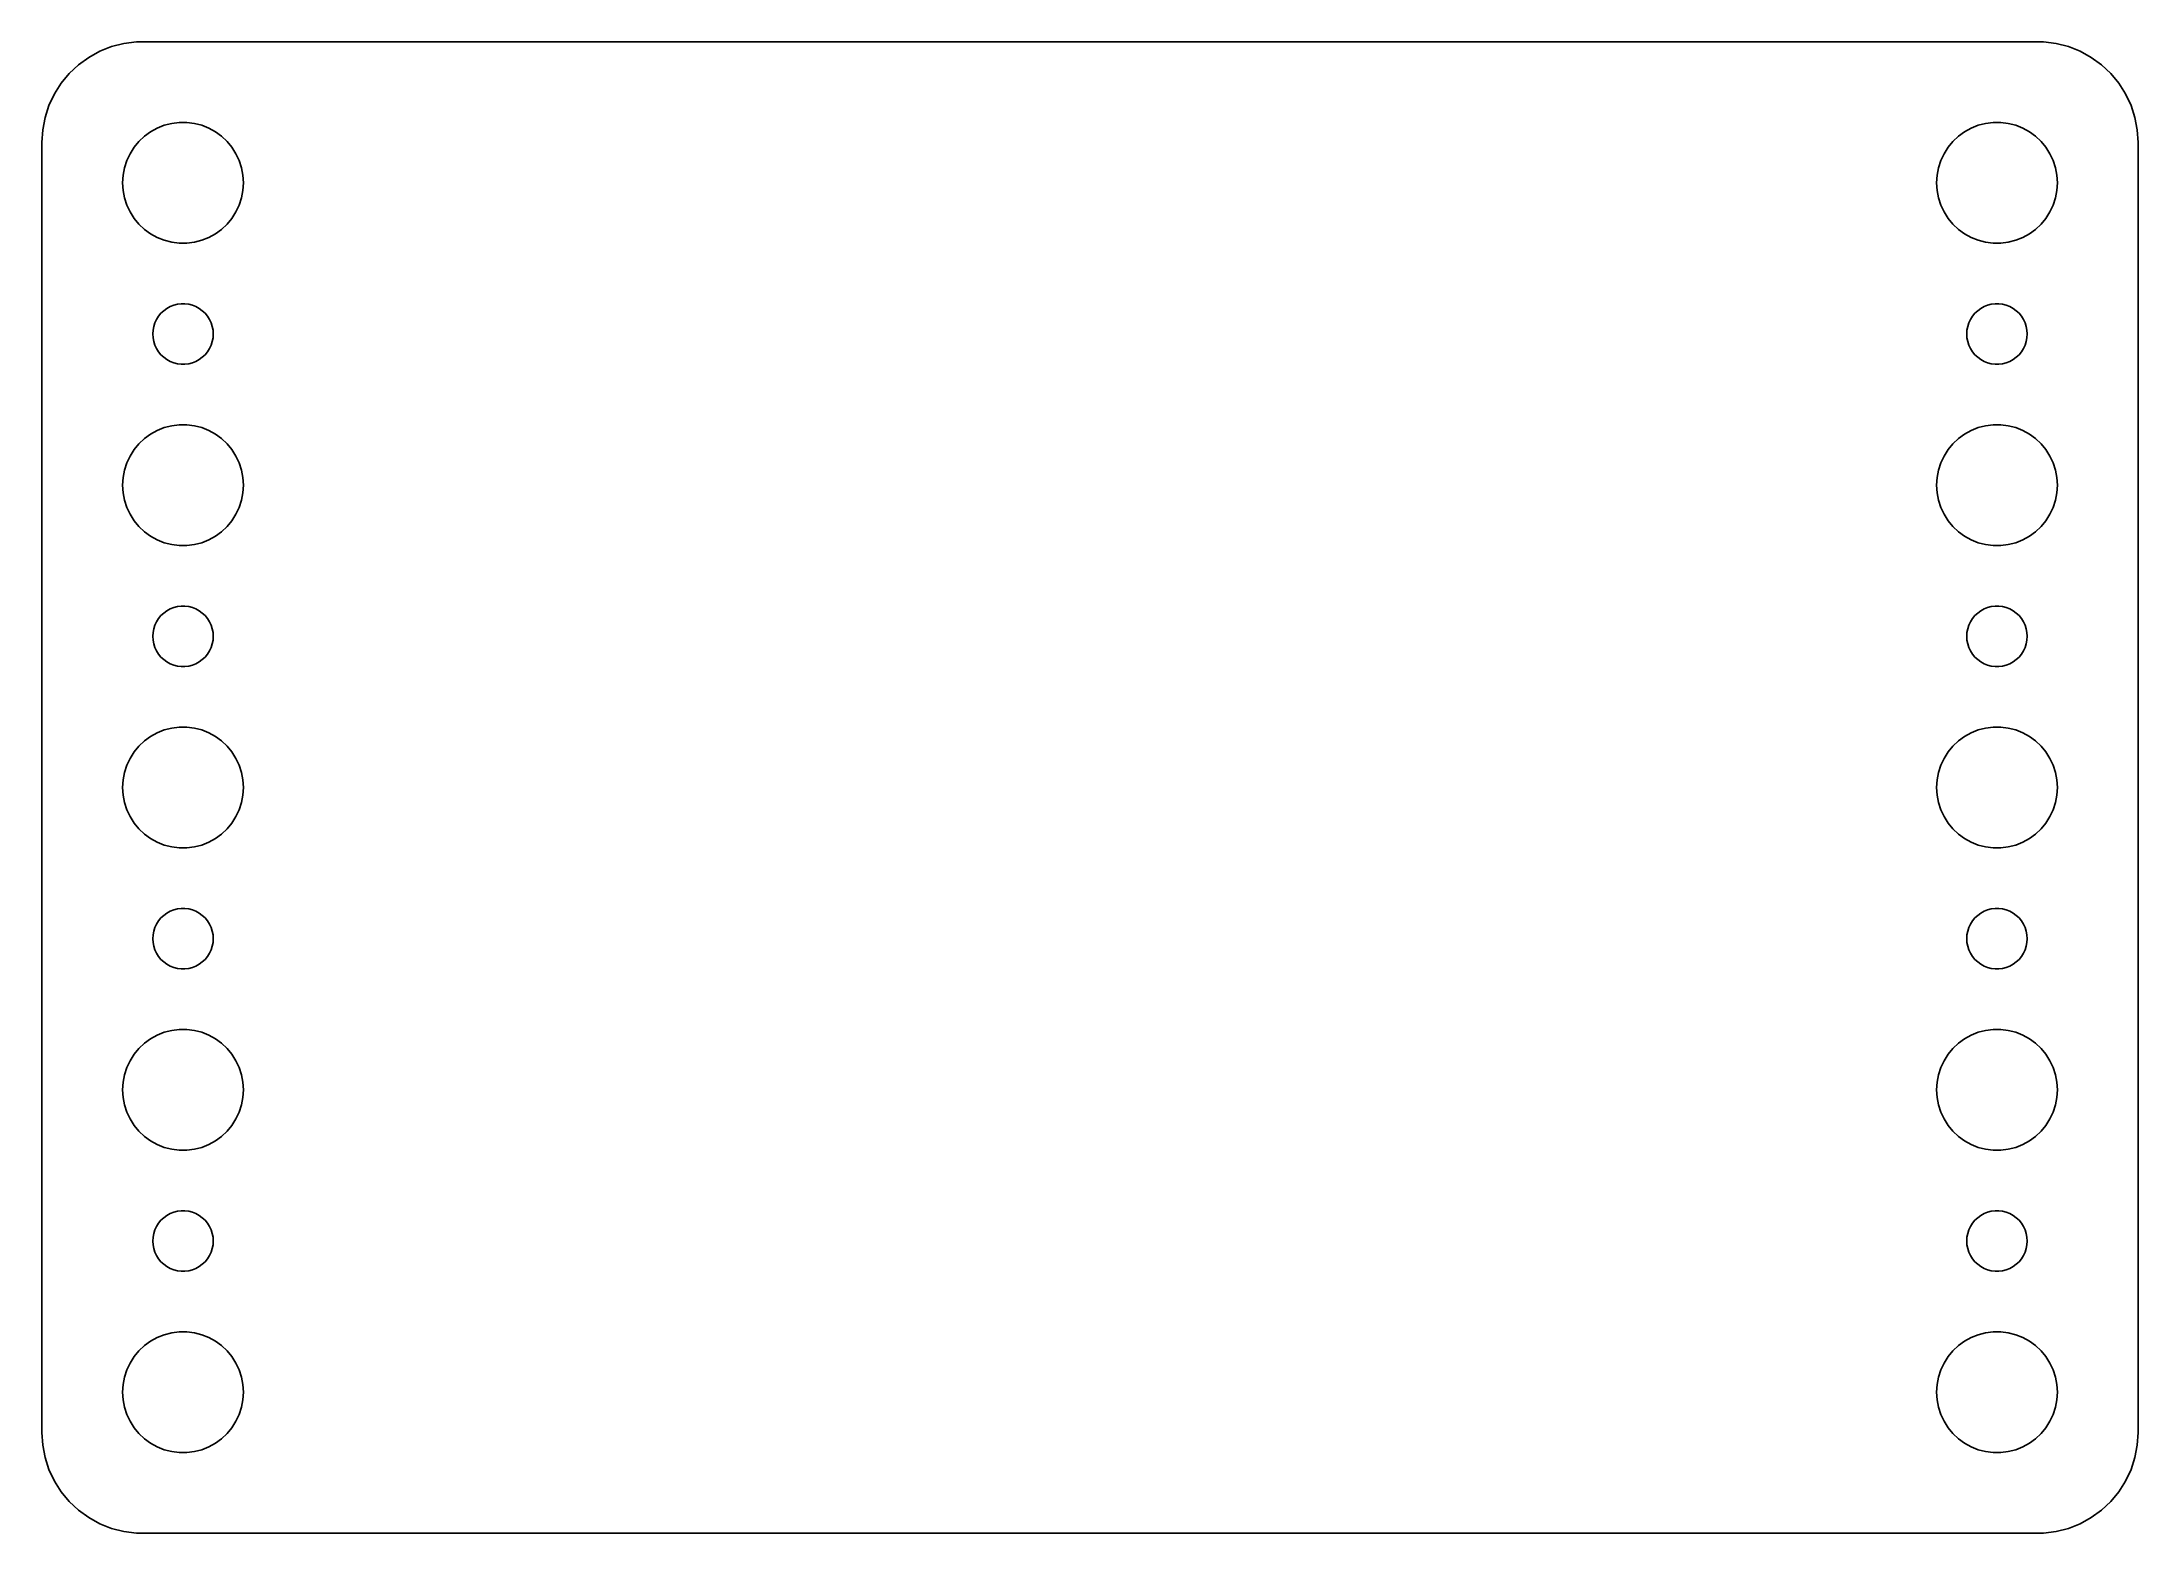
# Model space of a CAD drawing. Header units: metres. Extents: x -52 to 52, y -37 to 37.
import ezdxf

# ---------------------------------------------------------------- set-up
doc = ezdxf.new("R2010")
doc.units = ezdxf.units.M

msp = doc.modelspace()

# ---------------------------------------------------------------- linework, layer by layer
for p, q in [((-49.1289, 36.5241), (-49.6791, 36.2216)), ((-48.5451, 36.7553), (-49.1289, 36.5241)), ((-47.9369, 36.9114), (-48.5451, 36.7553)), ((-47.3139, 36.9901), (-47.9369, 36.9114)), ((47.3139, 36.9901), (-47.3139, 36.9901)), ((47.9369, 36.9114), (47.3139, 36.9901)), ((48.5451, 36.7553), (47.9369, 36.9114)), ((49.1289, 36.5241), (48.5451, 36.7553)), ((49.6791, 36.2216), (49.1289, 36.5241)), ((-50.6448, 35.4227), (-51.0451, 34.9389)), ((-50.1871, 35.8526), (-50.6448, 35.4227)), ((-49.6791, 36.2216), (-50.1871, 35.8526)), ((50.1871, 35.8526), (49.6791, 36.2216)), ((50.6448, 35.4227), (50.1871, 35.8526)), ((51.0451, 34.9389), (50.6448, 35.4227)), ((-51.3815, 34.4088), (-51.6489, 33.8406)), ((-51.0451, 34.9389), (-51.3815, 34.4088)), ((51.3815, 34.4088), (51.0451, 34.9389)), ((51.6489, 33.8406), (51.3815, 34.4088)), ((-51.6489, 33.8406), (-51.8429, 33.2434)), ((51.8429, 33.2434), (51.6489, 33.8406)), ((-51.9606, 32.6267), (-52, 32)), ((-51.8429, 33.2434), (-51.9606, 32.6267)), ((-47.1869, 32.0536), (-46.9123, 32.3115)), ((-46.9123, 32.3115), (-46.6075, 32.533)), ((-46.6075, 32.533), (-46.2773, 32.7145)), ((-46.2773, 32.7145), (-45.927, 32.8532)), ((-45.927, 32.8532), (-45.5621, 32.9469)), ((-45.5621, 32.9469), (-45.1884, 32.9941)), ((-45.1884, 32.9941), (-44.8116, 32.9941)), ((-44.8116, 32.9941), (-44.4379, 32.9469)), ((-44.4379, 32.9469), (-44.0729, 32.8532)), ((-44.0729, 32.8532), (-43.7227, 32.7145)), ((-43.7227, 32.7145), (-43.3925, 32.533)), ((-43.3925, 32.533), (-43.0877, 32.3115)), ((-43.0877, 32.3115), (-42.8131, 32.0536)), ((42.8131, 32.0536), (43.0877, 32.3115)), ((43.0877, 32.3115), (43.3925, 32.533)), ((43.3925, 32.533), (43.7227, 32.7145)), ((43.7227, 32.7145), (44.0729, 32.8532)), ((44.0729, 32.8532), (44.4379, 32.9469)), ((44.4379, 32.9469), (44.8116, 32.9941)), ((44.8116, 32.9941), (45.1884, 32.9941)), ((45.1884, 32.9941), (45.5621, 32.9469)), ((45.5621, 32.9469), (45.927, 32.8532)), ((45.927, 32.8532), (46.2773, 32.7145)), ((46.2773, 32.7145), (46.6075, 32.533)), ((46.6075, 32.533), (46.9123, 32.3115)), ((46.9123, 32.3115), (47.1869, 32.0536)), ((51.9606, 32.6267), (51.8429, 33.2434)), ((52, 32), (51.9606, 32.6267)), ((-52, 32), (-52, -32)), ((-47.7893, 31.1044), (-47.6289, 31.4453)), ((-47.6289, 31.4453), (-47.427, 31.7634)), ((-47.427, 31.7634), (-47.1869, 32.0536)), ((-42.8131, 32.0536), (-42.5729, 31.7634)), ((-42.5729, 31.7634), (-42.3711, 31.4453)), ((-42.3711, 31.4453), (-42.2107, 31.1044)), ((42.2107, 31.1044), (42.3711, 31.4453)), ((42.3711, 31.4453), (42.5729, 31.7634)), ((42.5729, 31.7634), (42.8131, 32.0536)), ((47.1869, 32.0536), (47.427, 31.7634)), ((47.427, 31.7634), (47.6289, 31.4453)), ((47.6289, 31.4453), (47.7893, 31.1044)), ((52, -32), (52, 32)), ((-48, 30), (-47.9763, 30.376)), ((-47.9763, 30.376), (-47.9057, 30.7461)), ((-47.9057, 30.7461), (-47.7893, 31.1044)), ((-42.2107, 31.1044), (-42.0942, 30.7461)), ((-42.0942, 30.7461), (-42.0237, 30.376)), ((-42.0237, 30.376), (-42, 30)), ((42, 30), (42.0237, 30.376)), ((42.0237, 30.376), (42.0942, 30.7461)), ((42.0942, 30.7461), (42.2107, 31.1044)), ((47.7893, 31.1044), (47.9057, 30.7461)), ((47.9057, 30.7461), (47.9763, 30.376)), ((47.9763, 30.376), (48, 30)), ((-47.9763, 29.624), (-48, 30)), ((-47.9057, 29.2539), (-47.9763, 29.624)), ((-47.7893, 28.8956), (-47.9057, 29.2539)), ((-42.0942, 29.2539), (-42.2107, 28.8956)), ((-42.0237, 29.624), (-42.0942, 29.2539)), ((-42, 30), (-42.0237, 29.624)), ((42.0237, 29.624), (42, 30)), ((42.0942, 29.2539), (42.0237, 29.624)), ((42.2107, 28.8956), (42.0942, 29.2539)), ((47.9057, 29.2539), (47.7893, 28.8956)), ((47.9763, 29.624), (47.9057, 29.2539)), ((48, 30), (47.9763, 29.624)), ((-47.6289, 28.5547), (-47.7893, 28.8956)), ((-47.427, 28.2366), (-47.6289, 28.5547)), ((-47.1869, 27.9464), (-47.427, 28.2366)), ((-42.5729, 28.2366), (-42.8131, 27.9464)), ((-42.3711, 28.5547), (-42.5729, 28.2366)), ((-42.2107, 28.8956), (-42.3711, 28.5547)), ((42.3711, 28.5547), (42.2107, 28.8956)), ((42.5729, 28.2366), (42.3711, 28.5547)), ((42.8131, 27.9464), (42.5729, 28.2366)), ((47.427, 28.2366), (47.1869, 27.9464)), ((47.6289, 28.5547), (47.427, 28.2366)), ((47.7893, 28.8956), (47.6289, 28.5547)), ((-46.9123, 27.6884), (-47.1869, 27.9464)), ((-46.6075, 27.467), (-46.9123, 27.6884)), ((-46.2773, 27.2855), (-46.6075, 27.467)), ((-45.927, 27.1468), (-46.2773, 27.2855)), ((-45.5621, 27.0531), (-45.927, 27.1468)), ((-45.1884, 27.0059), (-45.5621, 27.0531)), ((-44.4379, 27.0531), (-44.8116, 27.0059)), ((-44.0729, 27.1468), (-44.4379, 27.0531)), ((-43.7227, 27.2855), (-44.0729, 27.1468)), ((-43.3925, 27.467), (-43.7227, 27.2855)), ((-43.0877, 27.6884), (-43.3925, 27.467)), ((-42.8131, 27.9464), (-43.0877, 27.6884)), ((43.0877, 27.6884), (42.8131, 27.9464)), ((43.3925, 27.467), (43.0877, 27.6884)), ((43.7227, 27.2855), (43.3925, 27.467)), ((44.0729, 27.1468), (43.7227, 27.2855)), ((44.4379, 27.0531), (44.0729, 27.1468)), ((44.8116, 27.0059), (44.4379, 27.0531)), ((45.5621, 27.0531), (45.1884, 27.0059)), ((45.927, 27.1468), (45.5621, 27.0531)), ((46.2773, 27.2855), (45.927, 27.1468)), ((46.6075, 27.467), (46.2773, 27.2855)), ((46.9123, 27.6884), (46.6075, 27.467)), ((47.1869, 27.9464), (46.9123, 27.6884)), ((-44.8116, 27.0059), (-45.1884, 27.0059)), ((45.1884, 27.0059), (44.8116, 27.0059)), ((-45.6387, 23.8572), (-45.4635, 23.9266)), ((-45.4635, 23.9266), (-45.2811, 23.9734)), ((-45.2811, 23.9734), (-45.0942, 23.997)), ((-45.0942, 23.997), (-44.9058, 23.997)), ((-44.9058, 23.997), (-44.7189, 23.9734)), ((-44.7189, 23.9734), (-44.5365, 23.9266)), ((-44.5365, 23.9266), (-44.3613, 23.8572)), ((44.3613, 23.8572), (44.5365, 23.9266)), ((44.5365, 23.9266), (44.7189, 23.9734)), ((44.7189, 23.9734), (44.9058, 23.997)), ((44.9058, 23.997), (45.0942, 23.997)), ((45.0942, 23.997), (45.2811, 23.9734)), ((45.2811, 23.9734), (45.4635, 23.9266)), ((45.4635, 23.9266), (45.6387, 23.8572)), ((-46.4529, 22.873), (-46.3947, 23.0522)), ((-46.3947, 23.0522), (-46.3145, 23.2226)), ((-46.3145, 23.2226), (-46.2135, 23.3817)), ((-46.2135, 23.3817), (-46.0934, 23.5268)), ((-46.0934, 23.5268), (-45.9561, 23.6558)), ((-45.9561, 23.6558), (-45.8037, 23.7665)), ((-45.8037, 23.7665), (-45.6387, 23.8572)), ((-44.3613, 23.8572), (-44.1963, 23.7665)), ((-44.1963, 23.7665), (-44.0439, 23.6558)), ((-44.0439, 23.6558), (-43.9065, 23.5268)), ((-43.9065, 23.5268), (-43.7865, 23.3817)), ((-43.7865, 23.3817), (-43.6855, 23.2226)), ((-43.6855, 23.2226), (-43.6053, 23.0522)), ((-43.6053, 23.0522), (-43.5471, 22.873)), ((43.5471, 22.873), (43.6053, 23.0522)), ((43.6053, 23.0522), (43.6855, 23.2226)), ((43.6855, 23.2226), (43.7865, 23.3817)), ((43.7865, 23.3817), (43.9065, 23.5268)), ((43.9065, 23.5268), (44.0439, 23.6558)), ((44.0439, 23.6558), (44.1963, 23.7665)), ((44.1963, 23.7665), (44.3613, 23.8572)), ((45.6387, 23.8572), (45.8037, 23.7665)), ((45.8037, 23.7665), (45.9561, 23.6558)), ((45.9561, 23.6558), (46.0934, 23.5268)), ((46.0934, 23.5268), (46.2135, 23.3817)), ((46.2135, 23.3817), (46.3145, 23.2226)), ((46.3145, 23.2226), (46.3947, 23.0522)), ((46.3947, 23.0522), (46.4529, 22.873)), ((-46.5, 22.5), (-46.4882, 22.688)), ((-46.4882, 22.312), (-46.5, 22.5)), ((-46.4882, 22.688), (-46.4529, 22.873)), ((-46.4529, 22.127), (-46.4882, 22.312)), ((-46.3947, 21.9478), (-46.4529, 22.127)), ((-46.3145, 21.7774), (-46.3947, 21.9478)), ((-43.6053, 21.9478), (-43.6855, 21.7774)), ((-43.5471, 22.127), (-43.6053, 21.9478)), ((-43.5471, 22.873), (-43.5118, 22.688)), ((-43.5118, 22.312), (-43.5471, 22.127)), ((-43.5118, 22.688), (-43.5, 22.5)), ((-43.5, 22.5), (-43.5118, 22.312)), ((43.5, 22.5), (43.5118, 22.688)), ((43.5118, 22.312), (43.5, 22.5)), ((43.5118, 22.688), (43.5471, 22.873)), ((43.5471, 22.127), (43.5118, 22.312)), ((43.6053, 21.9478), (43.5471, 22.127)), ((43.6855, 21.7774), (43.6053, 21.9478)), ((46.3947, 21.9478), (46.3145, 21.7774)), ((46.4529, 22.127), (46.3947, 21.9478)), ((46.4529, 22.873), (46.4882, 22.688)), ((46.4882, 22.312), (46.4529, 22.127)), ((46.4882, 22.688), (46.5, 22.5)), ((46.5, 22.5), (46.4882, 22.312)), ((-46.2135, 21.6183), (-46.3145, 21.7774)), ((-46.0934, 21.4732), (-46.2135, 21.6183)), ((-45.9561, 21.3442), (-46.0934, 21.4732)), ((-45.8037, 21.2335), (-45.9561, 21.3442)), ((-45.6387, 21.1427), (-45.8037, 21.2335)), ((-45.4635, 21.0734), (-45.6387, 21.1427)), ((-45.2811, 21.0266), (-45.4635, 21.0734)), ((-45.0942, 21.003), (-45.2811, 21.0266)), ((-44.9058, 21.003), (-45.0942, 21.003)), ((-44.7189, 21.0266), (-44.9058, 21.003)), ((-44.5365, 21.0734), (-44.7189, 21.0266)), ((-44.3613, 21.1427), (-44.5365, 21.0734)), ((-44.1963, 21.2335), (-44.3613, 21.1427)), ((-44.0439, 21.3442), (-44.1963, 21.2335)), ((-43.9065, 21.4732), (-44.0439, 21.3442)), ((-43.7865, 21.6183), (-43.9065, 21.4732)), ((-43.6855, 21.7774), (-43.7865, 21.6183)), ((43.7865, 21.6183), (43.6855, 21.7774)), ((43.9065, 21.4732), (43.7865, 21.6183)), ((44.0439, 21.3442), (43.9065, 21.4732)), ((44.1963, 21.2335), (44.0439, 21.3442)), ((44.3613, 21.1427), (44.1963, 21.2335)), ((44.5365, 21.0734), (44.3613, 21.1427)), ((44.7189, 21.0266), (44.5365, 21.0734)), ((44.9058, 21.003), (44.7189, 21.0266)), ((45.0942, 21.003), (44.9058, 21.003)), ((45.2811, 21.0266), (45.0942, 21.003)), ((45.4635, 21.0734), (45.2811, 21.0266)), ((45.6387, 21.1427), (45.4635, 21.0734)), ((45.8037, 21.2335), (45.6387, 21.1427)), ((45.9561, 21.3442), (45.8037, 21.2335)), ((46.0934, 21.4732), (45.9561, 21.3442)), ((46.2135, 21.6183), (46.0934, 21.4732)), ((46.3145, 21.7774), (46.2135, 21.6183)), ((-46.6075, 17.533), (-46.2773, 17.7145)), ((-46.2773, 17.7145), (-45.927, 17.8532)), ((-45.927, 17.8532), (-45.5621, 17.9469)), ((-45.5621, 17.9469), (-45.1884, 17.9941)), ((-45.1884, 17.9941), (-44.8116, 17.9941)), ((-44.8116, 17.9941), (-44.4379, 17.9469)), ((-44.4379, 17.9469), (-44.0729, 17.8532)), ((-44.0729, 17.8532), (-43.7227, 17.7145)), ((-43.7227, 17.7145), (-43.3925, 17.533)), ((43.3925, 17.533), (43.7227, 17.7145)), ((43.7227, 17.7145), (44.0729, 17.8532)), ((44.0729, 17.8532), (44.4379, 17.9469)), ((44.4379, 17.9469), (44.8116, 17.9941)), ((44.8116, 17.9941), (45.1884, 17.9941)), ((45.1884, 17.9941), (45.5621, 17.9469)), ((45.5621, 17.9469), (45.927, 17.8532)), ((45.927, 17.8532), (46.2773, 17.7145)), ((46.2773, 17.7145), (46.6075, 17.533)), ((-47.6289, 16.4453), (-47.427, 16.7634)), ((-47.427, 16.7634), (-47.1869, 17.0536)), ((-47.1869, 17.0536), (-46.9123, 17.3115)), ((-46.9123, 17.3115), (-46.6075, 17.533)), ((-43.3925, 17.533), (-43.0877, 17.3115)), ((-43.0877, 17.3115), (-42.8131, 17.0536)), ((-42.8131, 17.0536), (-42.5729, 16.7634)), ((-42.5729, 16.7634), (-42.3711, 16.4453)), ((42.3711, 16.4453), (42.5729, 16.7634)), ((42.5729, 16.7634), (42.8131, 17.0536)), ((42.8131, 17.0536), (43.0877, 17.3115)), ((43.0877, 17.3115), (43.3925, 17.533)), ((46.6075, 17.533), (46.9123, 17.3115)), ((46.9123, 17.3115), (47.1869, 17.0536)), ((47.1869, 17.0536), (47.427, 16.7634)), ((47.427, 16.7634), (47.6289, 16.4453)), ((-47.9763, 15.376), (-47.9057, 15.7461)), ((-47.9057, 15.7461), (-47.7893, 16.1044)), ((-47.7893, 16.1044), (-47.6289, 16.4453)), ((-42.3711, 16.4453), (-42.2107, 16.1044)), ((-42.2107, 16.1044), (-42.0942, 15.7461)), ((-42.0942, 15.7461), (-42.0237, 15.376)), ((42.0237, 15.376), (42.0942, 15.7461)), ((42.0942, 15.7461), (42.2107, 16.1044)), ((42.2107, 16.1044), (42.3711, 16.4453)), ((47.6289, 16.4453), (47.7893, 16.1044)), ((47.7893, 16.1044), (47.9057, 15.7461)), ((47.9057, 15.7461), (47.9763, 15.376)), ((-48, 15), (-47.9763, 15.376)), ((-47.9763, 14.624), (-48, 15)), ((-47.9057, 14.2539), (-47.9763, 14.624)), ((-42.0237, 14.624), (-42.0942, 14.2539)), ((-42.0237, 15.376), (-42, 15)), ((-42, 15), (-42.0237, 14.624)), ((42, 15), (42.0237, 15.376)), ((42.0237, 14.624), (42, 15)), ((42.0942, 14.2539), (42.0237, 14.624)), ((47.9763, 14.624), (47.9057, 14.2539)), ((47.9763, 15.376), (48, 15)), ((48, 15), (47.9763, 14.624)), ((-47.7893, 13.8956), (-47.9057, 14.2539)), ((-47.6289, 13.5547), (-47.7893, 13.8956)), ((-47.427, 13.2366), (-47.6289, 13.5547)), ((-42.3711, 13.5547), (-42.5729, 13.2366)), ((-42.2107, 13.8956), (-42.3711, 13.5547)), ((-42.0942, 14.2539), (-42.2107, 13.8956)), ((42.2107, 13.8956), (42.0942, 14.2539)), ((42.3711, 13.5547), (42.2107, 13.8956)), ((42.5729, 13.2366), (42.3711, 13.5547)), ((47.6289, 13.5547), (47.427, 13.2366)), ((47.7893, 13.8956), (47.6289, 13.5547)), ((47.9057, 14.2539), (47.7893, 13.8956)), ((-47.1869, 12.9464), (-47.427, 13.2366)), ((-46.9123, 12.6884), (-47.1869, 12.9464)), ((-46.6075, 12.467), (-46.9123, 12.6884)), ((-43.0877, 12.6884), (-43.3925, 12.467)), ((-42.8131, 12.9464), (-43.0877, 12.6884)), ((-42.5729, 13.2366), (-42.8131, 12.9464)), ((42.8131, 12.9464), (42.5729, 13.2366)), ((43.0877, 12.6884), (42.8131, 12.9464)), ((43.3925, 12.467), (43.0877, 12.6884)), ((46.9123, 12.6884), (46.6075, 12.467)), ((47.1869, 12.9464), (46.9123, 12.6884)), ((47.427, 13.2366), (47.1869, 12.9464)), ((-46.2773, 12.2855), (-46.6075, 12.467)), ((-45.927, 12.1468), (-46.2773, 12.2855)), ((-45.5621, 12.0531), (-45.927, 12.1468)), ((-45.1884, 12.0059), (-45.5621, 12.0531)), ((-44.8116, 12.0059), (-45.1884, 12.0059)), ((-44.4379, 12.0531), (-44.8116, 12.0059)), ((-44.0729, 12.1468), (-44.4379, 12.0531)), ((-43.7227, 12.2855), (-44.0729, 12.1468)), ((-43.3925, 12.467), (-43.7227, 12.2855)), ((43.7227, 12.2855), (43.3925, 12.467)), ((44.0729, 12.1468), (43.7227, 12.2855)), ((44.4379, 12.0531), (44.0729, 12.1468)), ((44.8116, 12.0059), (44.4379, 12.0531)), ((45.1884, 12.0059), (44.8116, 12.0059)), ((45.5621, 12.0531), (45.1884, 12.0059)), ((45.927, 12.1468), (45.5621, 12.0531)), ((46.2773, 12.2855), (45.927, 12.1468)), ((46.6075, 12.467), (46.2773, 12.2855)), ((-46.3145, 8.22263), (-46.2135, 8.38167)), ((-46.2135, 8.38167), (-46.0934, 8.52681)), ((-46.0934, 8.52681), (-45.9561, 8.65576)), ((-45.9561, 8.65576), (-45.8037, 8.76648)), ((-45.8037, 8.76648), (-45.6387, 8.85724)), ((-45.6387, 8.85724), (-45.4635, 8.92657)), ((-45.4635, 8.92657), (-45.2811, 8.97342)), ((-45.2811, 8.97342), (-45.0942, 8.99704)), ((-45.0942, 8.99704), (-44.9058, 8.99704)), ((-44.9058, 8.99704), (-44.7189, 8.97342)), ((-44.7189, 8.97342), (-44.5365, 8.92657)), ((-44.5365, 8.92657), (-44.3613, 8.85724)), ((-44.3613, 8.85724), (-44.1963, 8.76648)), ((-44.1963, 8.76648), (-44.0439, 8.65576)), ((-44.0439, 8.65576), (-43.9065, 8.52681)), ((-43.9065, 8.52681), (-43.7865, 8.38167)), ((-43.7865, 8.38167), (-43.6855, 8.22263)), ((43.6855, 8.22263), (43.7865, 8.38167)), ((43.7865, 8.38167), (43.9065, 8.52681)), ((43.9065, 8.52681), (44.0439, 8.65576)), ((44.0439, 8.65576), (44.1963, 8.76648)), ((44.1963, 8.76648), (44.3613, 8.85724)), ((44.3613, 8.85724), (44.5365, 8.92657)), ((44.5365, 8.92657), (44.7189, 8.97342)), ((44.7189, 8.97342), (44.9058, 8.99704)), ((44.9058, 8.99704), (45.0942, 8.99704)), ((45.0942, 8.99704), (45.2811, 8.97342)), ((45.2811, 8.97342), (45.4635, 8.92657)), ((45.4635, 8.92657), (45.6387, 8.85724)), ((45.6387, 8.85724), (45.8037, 8.76648)), ((45.8037, 8.76648), (45.9561, 8.65576)), ((45.9561, 8.65576), (46.0934, 8.52681)), ((46.0934, 8.52681), (46.2135, 8.38167)), ((46.2135, 8.38167), (46.3145, 8.22263)), ((-46.5, 7.5), (-46.4882, 7.68799)), ((-46.4882, 7.312), (-46.5, 7.5)), ((-46.4882, 7.68799), (-46.4529, 7.87303)), ((-46.4529, 7.12695), (-46.4882, 7.312)), ((-46.4529, 7.87303), (-46.3947, 8.05219)), ((-46.3947, 8.05219), (-46.3145, 8.22263)), ((-43.6855, 8.22263), (-43.6053, 8.05219)), ((-43.6053, 8.05219), (-43.5471, 7.87303)), ((-43.5471, 7.87303), (-43.5118, 7.68799)), ((-43.5118, 7.312), (-43.5471, 7.12695)), ((-43.5118, 7.68799), (-43.5, 7.5)), ((-43.5, 7.5), (-43.5118, 7.312)), ((43.5, 7.5), (43.5118, 7.68799)), ((43.5118, 7.312), (43.5, 7.5)), ((43.5118, 7.68799), (43.5471, 7.87303)), ((43.5471, 7.12695), (43.5118, 7.312)), ((43.5471, 7.87303), (43.6053, 8.05219)), ((43.6053, 8.05219), (43.6855, 8.22263)), ((46.3145, 8.22263), (46.3947, 8.05219)), ((46.3947, 8.05219), (46.4529, 7.87303)), ((46.4529, 7.87303), (46.4882, 7.68799)), ((46.4882, 7.312), (46.4529, 7.12695)), ((46.4882, 7.68799), (46.5, 7.5)), ((46.5, 7.5), (46.4882, 7.312)), ((-46.3947, 6.9478), (-46.4529, 7.12695)), ((-46.3145, 6.77736), (-46.3947, 6.9478)), ((-46.2135, 6.61832), (-46.3145, 6.77736)), ((-46.0934, 6.47318), (-46.2135, 6.61832)), ((-45.9561, 6.34422), (-46.0934, 6.47318)), ((-45.8037, 6.23351), (-45.9561, 6.34422)), ((-44.0439, 6.34422), (-44.1963, 6.23351)), ((-43.9065, 6.47318), (-44.0439, 6.34422)), ((-43.7865, 6.61832), (-43.9065, 6.47318)), ((-43.6855, 6.77736), (-43.7865, 6.61832)), ((-43.6053, 6.9478), (-43.6855, 6.77736)), ((-43.5471, 7.12695), (-43.6053, 6.9478)), ((43.6053, 6.9478), (43.5471, 7.12695)), ((43.6855, 6.77736), (43.6053, 6.9478)), ((43.7865, 6.61832), (43.6855, 6.77736)), ((43.9065, 6.47318), (43.7865, 6.61832)), ((44.0439, 6.34422), (43.9065, 6.47318)), ((44.1963, 6.23351), (44.0439, 6.34422)), ((45.9561, 6.34422), (45.8037, 6.23351)), ((46.0934, 6.47318), (45.9561, 6.34422)), ((46.2135, 6.61832), (46.0934, 6.47318)), ((46.3145, 6.77736), (46.2135, 6.61832)), ((46.3947, 6.9478), (46.3145, 6.77736)), ((46.4529, 7.12695), (46.3947, 6.9478)), ((-45.6387, 6.14275), (-45.8037, 6.23351)), ((-45.4635, 6.07341), (-45.6387, 6.14275)), ((-45.2811, 6.02657), (-45.4635, 6.07341)), ((-45.0942, 6.00294), (-45.2811, 6.02657)), ((-44.9058, 6.00294), (-45.0942, 6.00294)), ((-44.7189, 6.02657), (-44.9058, 6.00294)), ((-44.5365, 6.07341), (-44.7189, 6.02657)), ((-44.3613, 6.14275), (-44.5365, 6.07341)), ((-44.1963, 6.23351), (-44.3613, 6.14275)), ((44.3613, 6.14275), (44.1963, 6.23351)), ((44.5365, 6.07341), (44.3613, 6.14275)), ((44.7189, 6.02657), (44.5365, 6.07341)), ((44.9058, 6.00294), (44.7189, 6.02657)), ((45.0942, 6.00294), (44.9058, 6.00294)), ((45.2811, 6.02657), (45.0942, 6.00294)), ((45.4635, 6.07341), (45.2811, 6.02657)), ((45.6387, 6.14275), (45.4635, 6.07341)), ((45.8037, 6.23351), (45.6387, 6.14275)), ((-47.1869, 2.05363), (-46.9123, 2.31154)), ((-46.9123, 2.31154), (-46.6075, 2.53297)), ((-46.6075, 2.53297), (-46.2773, 2.71448)), ((-46.2773, 2.71448), (-45.927, 2.85316)), ((-45.927, 2.85316), (-45.5621, 2.94685)), ((-45.5621, 2.94685), (-45.1884, 2.99408)), ((-45.1884, 2.99408), (-44.8116, 2.99408)), ((-44.8116, 2.99408), (-44.4379, 2.94685)), ((-44.4379, 2.94685), (-44.0729, 2.85316)), ((-44.0729, 2.85316), (-43.7227, 2.71448)), ((-43.7227, 2.71448), (-43.3925, 2.53297)), ((-43.3925, 2.53297), (-43.0877, 2.31154)), ((-43.0877, 2.31154), (-42.8131, 2.05363)), ((42.8131, 2.05363), (43.0877, 2.31154)), ((43.0877, 2.31154), (43.3925, 2.53297)), ((43.3925, 2.53297), (43.7227, 2.71448)), ((43.7227, 2.71448), (44.0729, 2.85316)), ((44.0729, 2.85316), (44.4379, 2.94685)), ((44.4379, 2.94685), (44.8116, 2.99408)), ((44.8116, 2.99408), (45.1884, 2.99408)), ((45.1884, 2.99408), (45.5621, 2.94685)), ((45.5621, 2.94685), (45.927, 2.85316)), ((45.927, 2.85316), (46.2773, 2.71448)), ((46.2773, 2.71448), (46.6075, 2.53297)), ((46.6075, 2.53297), (46.9123, 2.31154)), ((46.9123, 2.31154), (47.1869, 2.05363)), ((-47.9057, 0.74606), (-47.7893, 1.10437)), ((-47.7893, 1.10437), (-47.6289, 1.44525)), ((-47.6289, 1.44525), (-47.427, 1.76335)), ((-47.427, 1.76335), (-47.1869, 2.05363)), ((-42.8131, 2.05363), (-42.5729, 1.76335)), ((-42.5729, 1.76335), (-42.3711, 1.44525)), ((-42.3711, 1.44525), (-42.2107, 1.10437)), ((-42.2107, 1.10437), (-42.0942, 0.74606)), ((42.0942, 0.74606), (42.2107, 1.10437)), ((42.2107, 1.10437), (42.3711, 1.44525)), ((42.3711, 1.44525), (42.5729, 1.76335)), ((42.5729, 1.76335), (42.8131, 2.05363)), ((47.1869, 2.05363), (47.427, 1.76335)), ((47.427, 1.76335), (47.6289, 1.44525)), ((47.6289, 1.44525), (47.7893, 1.10437)), ((47.7893, 1.10437), (47.9057, 0.74606)), ((-48, 0), (-47.9763, 0.37599)), ((-47.9763, -0.37599), (-48, 0)), ((-47.9763, 0.37599), (-47.9057, 0.74606)), ((-42.0942, 0.74606), (-42.0237, 0.37599)), ((-42.0237, 0.37599), (-42, 0)), ((-42, 0), (-42.0237, -0.37599)), ((42, 0), (42.0237, 0.37599)), ((42.0237, -0.37599), (42, 0)), ((42.0237, 0.37599), (42.0942, 0.74606)), ((47.9057, 0.74606), (47.9763, 0.37599)), ((47.9763, 0.37599), (48, 0)), ((48, 0), (47.9763, -0.37599)), ((-47.9057, -0.74606), (-47.9763, -0.37599)), ((-47.7893, -1.10437), (-47.9057, -0.74606)), ((-42.0942, -0.74606), (-42.2107, -1.10437)), ((-42.0237, -0.37599), (-42.0942, -0.74606)), ((42.0942, -0.74606), (42.0237, -0.37599)), ((42.2107, -1.10437), (42.0942, -0.74606)), ((47.9057, -0.74606), (47.7893, -1.10437)), ((47.9763, -0.37599), (47.9057, -0.74606)), ((-47.6289, -1.44525), (-47.7893, -1.10437)), ((-47.427, -1.76335), (-47.6289, -1.44525)), ((-47.1869, -2.05363), (-47.427, -1.76335)), ((-46.9123, -2.31154), (-47.1869, -2.05363)), ((-42.8131, -2.05363), (-43.0877, -2.31154)), ((-42.5729, -1.76335), (-42.8131, -2.05363)), ((-42.3711, -1.44525), (-42.5729, -1.76335)), ((-42.2107, -1.10437), (-42.3711, -1.44525)), ((42.3711, -1.44525), (42.2107, -1.10437)), ((42.5729, -1.76335), (42.3711, -1.44525)), ((42.8131, -2.05363), (42.5729, -1.76335)), ((43.0877, -2.31154), (42.8131, -2.05363)), ((47.1869, -2.05363), (46.9123, -2.31154)), ((47.427, -1.76335), (47.1869, -2.05363)), ((47.6289, -1.44525), (47.427, -1.76335)), ((47.7893, -1.10437), (47.6289, -1.44525)), ((-46.6075, -2.53297), (-46.9123, -2.31154)), ((-46.2773, -2.71448), (-46.6075, -2.53297)), ((-45.927, -2.85316), (-46.2773, -2.71448)), ((-45.5621, -2.94685), (-45.927, -2.85316)), ((-45.1884, -2.99408), (-45.5621, -2.94685)), ((-44.8116, -2.99408), (-45.1884, -2.99408)), ((-44.4379, -2.94685), (-44.8116, -2.99408)), ((-44.0729, -2.85316), (-44.4379, -2.94685)), ((-43.7227, -2.71448), (-44.0729, -2.85316)), ((-43.3925, -2.53297), (-43.7227, -2.71448)), ((-43.0877, -2.31154), (-43.3925, -2.53297)), ((43.3925, -2.53297), (43.0877, -2.31154)), ((43.7227, -2.71448), (43.3925, -2.53297)), ((44.0729, -2.85316), (43.7227, -2.71448)), ((44.4379, -2.94685), (44.0729, -2.85316)), ((44.8116, -2.99408), (44.4379, -2.94685)), ((45.1884, -2.99408), (44.8116, -2.99408)), ((45.5621, -2.94685), (45.1884, -2.99408)), ((45.927, -2.85316), (45.5621, -2.94685)), ((46.2773, -2.71448), (45.927, -2.85316)), ((46.6075, -2.53297), (46.2773, -2.71448)), ((46.9123, -2.31154), (46.6075, -2.53297)), ((-45.9561, -6.34422), (-45.8037, -6.23351)), ((-45.8037, -6.23351), (-45.6387, -6.14275)), ((-45.6387, -6.14275), (-45.4635, -6.07341)), ((-45.4635, -6.07341), (-45.2811, -6.02657)), ((-45.2811, -6.02657), (-45.0942, -6.00294)), ((-45.0942, -6.00294), (-44.9058, -6.00294)), ((-44.9058, -6.00294), (-44.7189, -6.02657)), ((-44.7189, -6.02657), (-44.5365, -6.07341)), ((-44.5365, -6.07341), (-44.3613, -6.14275)), ((-44.3613, -6.14275), (-44.1963, -6.23351)), ((-44.1963, -6.23351), (-44.0439, -6.34422)), ((44.0439, -6.34422), (44.1963, -6.23351)), ((44.1963, -6.23351), (44.3613, -6.14275)), ((44.3613, -6.14275), (44.5365, -6.07341)), ((44.5365, -6.07341), (44.7189, -6.02657)), ((44.7189, -6.02657), (44.9058, -6.00294)), ((44.9058, -6.00294), (45.0942, -6.00294)), ((45.0942, -6.00294), (45.2811, -6.02657)), ((45.2811, -6.02657), (45.4635, -6.07341)), ((45.4635, -6.07341), (45.6387, -6.14275)), ((45.6387, -6.14275), (45.8037, -6.23351)), ((45.8037, -6.23351), (45.9561, -6.34422)), ((-46.4882, -7.312), (-46.4529, -7.12695)), ((-46.4529, -7.12695), (-46.3947, -6.9478)), ((-46.3947, -6.9478), (-46.3145, -6.77736)), ((-46.3145, -6.77736), (-46.2135, -6.61832)), ((-46.2135, -6.61832), (-46.0934, -6.47318)), ((-46.0934, -6.47318), (-45.9561, -6.34422)), ((-44.0439, -6.34422), (-43.9065, -6.47318)), ((-43.9065, -6.47318), (-43.7865, -6.61832)), ((-43.7865, -6.61832), (-43.6855, -6.77736)), ((-43.6855, -6.77736), (-43.6053, -6.9478)), ((-43.6053, -6.9478), (-43.5471, -7.12695)), ((-43.5471, -7.12695), (-43.5118, -7.312)), ((43.5118, -7.312), (43.5471, -7.12695)), ((43.5471, -7.12695), (43.6053, -6.9478)), ((43.6053, -6.9478), (43.6855, -6.77736)), ((43.6855, -6.77736), (43.7865, -6.61832)), ((43.7865, -6.61832), (43.9065, -6.47318)), ((43.9065, -6.47318), (44.0439, -6.34422)), ((45.9561, -6.34422), (46.0934, -6.47318)), ((46.0934, -6.47318), (46.2135, -6.61832)), ((46.2135, -6.61832), (46.3145, -6.77736)), ((46.3145, -6.77736), (46.3947, -6.9478)), ((46.3947, -6.9478), (46.4529, -7.12695)), ((46.4529, -7.12695), (46.4882, -7.312)), ((-46.5, -7.5), (-46.4882, -7.312)), ((-46.4882, -7.68799), (-46.5, -7.5)), ((-46.4529, -7.87303), (-46.4882, -7.68799)), ((-46.3947, -8.05219), (-46.4529, -7.87303)), ((-46.3145, -8.22263), (-46.3947, -8.05219)), ((-46.2135, -8.38167), (-46.3145, -8.22263)), ((-43.6855, -8.22263), (-43.7865, -8.38167)), ((-43.6053, -8.05219), (-43.6855, -8.22263)), ((-43.5471, -7.87303), (-43.6053, -8.05219)), ((-43.5118, -7.68799), (-43.5471, -7.87303)), ((-43.5118, -7.312), (-43.5, -7.5)), ((-43.5, -7.5), (-43.5118, -7.68799)), ((43.5, -7.5), (43.5118, -7.312)), ((43.5118, -7.68799), (43.5, -7.5)), ((43.5471, -7.87303), (43.5118, -7.68799)), ((43.6053, -8.05219), (43.5471, -7.87303)), ((43.6855, -8.22263), (43.6053, -8.05219)), ((43.7865, -8.38167), (43.6855, -8.22263)), ((46.3145, -8.22263), (46.2135, -8.38167)), ((46.3947, -8.05219), (46.3145, -8.22263)), ((46.4529, -7.87303), (46.3947, -8.05219)), ((46.4882, -7.68799), (46.4529, -7.87303)), ((46.4882, -7.312), (46.5, -7.5)), ((46.5, -7.5), (46.4882, -7.68799)), ((-46.0934, -8.52681), (-46.2135, -8.38167)), ((-45.9561, -8.65576), (-46.0934, -8.52681)), ((-45.8037, -8.76648), (-45.9561, -8.65576)), ((-45.6387, -8.85724), (-45.8037, -8.76648)), ((-45.4635, -8.92657), (-45.6387, -8.85724)), ((-45.2811, -8.97342), (-45.4635, -8.92657)), ((-45.0942, -8.99704), (-45.2811, -8.97342)), ((-44.9058, -8.99704), (-45.0942, -8.99704)), ((-44.7189, -8.97342), (-44.9058, -8.99704)), ((-44.5365, -8.92657), (-44.7189, -8.97342)), ((-44.3613, -8.85724), (-44.5365, -8.92657)), ((-44.1963, -8.76648), (-44.3613, -8.85724)), ((-44.0439, -8.65576), (-44.1963, -8.76648)), ((-43.9065, -8.52681), (-44.0439, -8.65576)), ((-43.7865, -8.38167), (-43.9065, -8.52681)), ((43.9065, -8.52681), (43.7865, -8.38167)), ((44.0439, -8.65576), (43.9065, -8.52681)), ((44.1963, -8.76648), (44.0439, -8.65576)), ((44.3613, -8.85724), (44.1963, -8.76648)), ((44.5365, -8.92657), (44.3613, -8.85724)), ((44.7189, -8.97342), (44.5365, -8.92657)), ((44.9058, -8.99704), (44.7189, -8.97342)), ((45.0942, -8.99704), (44.9058, -8.99704)), ((45.2811, -8.97342), (45.0942, -8.99704)), ((45.4635, -8.92657), (45.2811, -8.97342)), ((45.6387, -8.85724), (45.4635, -8.92657)), ((45.8037, -8.76648), (45.6387, -8.85724)), ((45.9561, -8.65576), (45.8037, -8.76648)), ((46.0934, -8.52681), (45.9561, -8.65576)), ((46.2135, -8.38167), (46.0934, -8.52681)), ((-46.9123, -12.6884), (-46.6075, -12.467)), ((-46.6075, -12.467), (-46.2773, -12.2855)), ((-46.2773, -12.2855), (-45.927, -12.1468)), ((-45.927, -12.1468), (-45.5621, -12.0531)), ((-45.5621, -12.0531), (-45.1884, -12.0059)), ((-45.1884, -12.0059), (-44.8116, -12.0059)), ((-44.8116, -12.0059), (-44.4379, -12.0531)), ((-44.4379, -12.0531), (-44.0729, -12.1468)), ((-44.0729, -12.1468), (-43.7227, -12.2855)), ((-43.7227, -12.2855), (-43.3925, -12.467)), ((-43.3925, -12.467), (-43.0877, -12.6884)), ((43.0877, -12.6884), (43.3925, -12.467)), ((43.3925, -12.467), (43.7227, -12.2855)), ((43.7227, -12.2855), (44.0729, -12.1468)), ((44.0729, -12.1468), (44.4379, -12.0531)), ((44.4379, -12.0531), (44.8116, -12.0059)), ((44.8116, -12.0059), (45.1884, -12.0059)), ((45.1884, -12.0059), (45.5621, -12.0531)), ((45.5621, -12.0531), (45.927, -12.1468)), ((45.927, -12.1468), (46.2773, -12.2855)), ((46.2773, -12.2855), (46.6075, -12.467)), ((46.6075, -12.467), (46.9123, -12.6884)), ((-47.6289, -13.5547), (-47.427, -13.2366)), ((-47.427, -13.2366), (-47.1869, -12.9464)), ((-47.1869, -12.9464), (-46.9123, -12.6884)), ((-43.0877, -12.6884), (-42.8131, -12.9464)), ((-42.8131, -12.9464), (-42.5729, -13.2366)), ((-42.5729, -13.2366), (-42.3711, -13.5547)), ((42.3711, -13.5547), (42.5729, -13.2366)), ((42.5729, -13.2366), (42.8131, -12.9464)), ((42.8131, -12.9464), (43.0877, -12.6884)), ((46.9123, -12.6884), (47.1869, -12.9464)), ((47.1869, -12.9464), (47.427, -13.2366)), ((47.427, -13.2366), (47.6289, -13.5547)), ((-47.9763, -14.624), (-47.9057, -14.2539)), ((-47.9057, -14.2539), (-47.7893, -13.8956)), ((-47.7893, -13.8956), (-47.6289, -13.5547)), ((-42.3711, -13.5547), (-42.2107, -13.8956)), ((-42.2107, -13.8956), (-42.0942, -14.2539)), ((-42.0942, -14.2539), (-42.0237, -14.624)), ((42.0237, -14.624), (42.0942, -14.2539)), ((42.0942, -14.2539), (42.2107, -13.8956)), ((42.2107, -13.8956), (42.3711, -13.5547)), ((47.6289, -13.5547), (47.7893, -13.8956)), ((47.7893, -13.8956), (47.9057, -14.2539)), ((47.9057, -14.2539), (47.9763, -14.624)), ((-48, -15), (-47.9763, -14.624)), ((-47.9763, -15.376), (-48, -15)), ((-47.9057, -15.7461), (-47.9763, -15.376)), ((-42.0237, -15.376), (-42.0942, -15.7461)), ((-42.0237, -14.624), (-42, -15)), ((-42, -15), (-42.0237, -15.376)), ((42, -15), (42.0237, -14.624)), ((42.0237, -15.376), (42, -15)), ((42.0942, -15.7461), (42.0237, -15.376)), ((47.9763, -15.376), (47.9057, -15.7461)), ((47.9763, -14.624), (48, -15)), ((48, -15), (47.9763, -15.376)), ((-47.7893, -16.1044), (-47.9057, -15.7461)), ((-47.6289, -16.4453), (-47.7893, -16.1044)), ((-47.427, -16.7634), (-47.6289, -16.4453)), ((-42.3711, -16.4453), (-42.5729, -16.7634)), ((-42.2107, -16.1044), (-42.3711, -16.4453)), ((-42.0942, -15.7461), (-42.2107, -16.1044)), ((42.2107, -16.1044), (42.0942, -15.7461)), ((42.3711, -16.4453), (42.2107, -16.1044)), ((42.5729, -16.7634), (42.3711, -16.4453)), ((47.6289, -16.4453), (47.427, -16.7634)), ((47.7893, -16.1044), (47.6289, -16.4453)), ((47.9057, -15.7461), (47.7893, -16.1044)), ((-47.1869, -17.0536), (-47.427, -16.7634)), ((-46.9123, -17.3115), (-47.1869, -17.0536)), ((-46.6075, -17.533), (-46.9123, -17.3115)), ((-46.2773, -17.7145), (-46.6075, -17.533)), ((-43.3925, -17.533), (-43.7227, -17.7145)), ((-43.0877, -17.3115), (-43.3925, -17.533)), ((-42.8131, -17.0536), (-43.0877, -17.3115)), ((-42.5729, -16.7634), (-42.8131, -17.0536)), ((42.8131, -17.0536), (42.5729, -16.7634)), ((43.0877, -17.3115), (42.8131, -17.0536)), ((43.3925, -17.533), (43.0877, -17.3115)), ((43.7227, -17.7145), (43.3925, -17.533)), ((46.6075, -17.533), (46.2773, -17.7145)), ((46.9123, -17.3115), (46.6075, -17.533)), ((47.1869, -17.0536), (46.9123, -17.3115)), ((47.427, -16.7634), (47.1869, -17.0536)), ((-45.927, -17.8532), (-46.2773, -17.7145)), ((-45.5621, -17.9469), (-45.927, -17.8532)), ((-45.1884, -17.9941), (-45.5621, -17.9469)), ((-44.8116, -17.9941), (-45.1884, -17.9941)), ((-44.4379, -17.9469), (-44.8116, -17.9941)), ((-44.0729, -17.8532), (-44.4379, -17.9469)), ((-43.7227, -17.7145), (-44.0729, -17.8532)), ((44.0729, -17.8532), (43.7227, -17.7145)), ((44.4379, -17.9469), (44.0729, -17.8532)), ((44.8116, -17.9941), (44.4379, -17.9469)), ((45.1884, -17.9941), (44.8116, -17.9941)), ((45.5621, -17.9469), (45.1884, -17.9941)), ((45.927, -17.8532), (45.5621, -17.9469)), ((46.2773, -17.7145), (45.927, -17.8532)), ((-46.3947, -21.9478), (-46.3145, -21.7774)), ((-46.3145, -21.7774), (-46.2135, -21.6183)), ((-46.2135, -21.6183), (-46.0934, -21.4732)), ((-46.0934, -21.4732), (-45.9561, -21.3442)), ((-45.9561, -21.3442), (-45.8037, -21.2335)), ((-45.8037, -21.2335), (-45.6387, -21.1427)), ((-45.6387, -21.1427), (-45.4635, -21.0734)), ((-45.4635, -21.0734), (-45.2811, -21.0266)), ((-45.2811, -21.0266), (-45.0942, -21.003)), ((-45.0942, -21.003), (-44.9058, -21.003)), ((-44.9058, -21.003), (-44.7189, -21.0266)), ((-44.7189, -21.0266), (-44.5365, -21.0734)), ((-44.5365, -21.0734), (-44.3613, -21.1427)), ((-44.3613, -21.1427), (-44.1963, -21.2335)), ((-44.1963, -21.2335), (-44.0439, -21.3442)), ((-44.0439, -21.3442), (-43.9065, -21.4732)), ((-43.9065, -21.4732), (-43.7865, -21.6183)), ((-43.7865, -21.6183), (-43.6855, -21.7774)), ((-43.6855, -21.7774), (-43.6053, -21.9478)), ((43.6053, -21.9478), (43.6855, -21.7774)), ((43.6855, -21.7774), (43.7865, -21.6183)), ((43.7865, -21.6183), (43.9065, -21.4732)), ((43.9065, -21.4732), (44.0439, -21.3442)), ((44.0439, -21.3442), (44.1963, -21.2335)), ((44.1963, -21.2335), (44.3613, -21.1427)), ((44.3613, -21.1427), (44.5365, -21.0734)), ((44.5365, -21.0734), (44.7189, -21.0266)), ((44.7189, -21.0266), (44.9058, -21.003)), ((44.9058, -21.003), (45.0942, -21.003)), ((45.0942, -21.003), (45.2811, -21.0266)), ((45.2811, -21.0266), (45.4635, -21.0734)), ((45.4635, -21.0734), (45.6387, -21.1427)), ((45.6387, -21.1427), (45.8037, -21.2335)), ((45.8037, -21.2335), (45.9561, -21.3442)), ((45.9561, -21.3442), (46.0934, -21.4732)), ((46.0934, -21.4732), (46.2135, -21.6183)), ((46.2135, -21.6183), (46.3145, -21.7774)), ((46.3145, -21.7774), (46.3947, -21.9478)), ((-46.5, -22.5), (-46.4882, -22.312)), ((-46.4882, -22.688), (-46.5, -22.5)), ((-46.4882, -22.312), (-46.4529, -22.127)), ((-46.4529, -22.873), (-46.4882, -22.688)), ((-46.4529, -22.127), (-46.3947, -21.9478)), ((-46.3947, -23.0522), (-46.4529, -22.873)), ((-43.6053, -21.9478), (-43.5471, -22.127)), ((-43.5471, -22.873), (-43.6053, -23.0522)), ((-43.5471, -22.127), (-43.5118, -22.312)), ((-43.5118, -22.688), (-43.5471, -22.873)), ((-43.5118, -22.312), (-43.5, -22.5)), ((-43.5, -22.5), (-43.5118, -22.688)), ((43.5, -22.5), (43.5118, -22.312)), ((43.5118, -22.688), (43.5, -22.5)), ((43.5118, -22.312), (43.5471, -22.127)), ((43.5471, -22.873), (43.5118, -22.688)), ((43.5471, -22.127), (43.6053, -21.9478)), ((43.6053, -23.0522), (43.5471, -22.873)), ((46.3947, -21.9478), (46.4529, -22.127)), ((46.4529, -22.873), (46.3947, -23.0522)), ((46.4529, -22.127), (46.4882, -22.312)), ((46.4882, -22.688), (46.4529, -22.873)), ((46.4882, -22.312), (46.5, -22.5)), ((46.5, -22.5), (46.4882, -22.688)), ((-46.3145, -23.2226), (-46.3947, -23.0522)), ((-46.2135, -23.3817), (-46.3145, -23.2226)), ((-46.0934, -23.5268), (-46.2135, -23.3817)), ((-45.9561, -23.6558), (-46.0934, -23.5268)), ((-45.8037, -23.7665), (-45.9561, -23.6558)), ((-45.6387, -23.8572), (-45.8037, -23.7665)), ((-45.4635, -23.9266), (-45.6387, -23.8572)), ((-44.3613, -23.8572), (-44.5365, -23.9266)), ((-44.1963, -23.7665), (-44.3613, -23.8572)), ((-44.0439, -23.6558), (-44.1963, -23.7665)), ((-43.9065, -23.5268), (-44.0439, -23.6558)), ((-43.7865, -23.3817), (-43.9065, -23.5268)), ((-43.6855, -23.2226), (-43.7865, -23.3817)), ((-43.6053, -23.0522), (-43.6855, -23.2226)), ((43.6855, -23.2226), (43.6053, -23.0522)), ((43.7865, -23.3817), (43.6855, -23.2226)), ((43.9065, -23.5268), (43.7865, -23.3817)), ((44.0439, -23.6558), (43.9065, -23.5268)), ((44.1963, -23.7665), (44.0439, -23.6558)), ((44.3613, -23.8572), (44.1963, -23.7665)), ((44.5365, -23.9266), (44.3613, -23.8572)), ((45.6387, -23.8572), (45.4635, -23.9266)), ((45.8037, -23.7665), (45.6387, -23.8572)), ((45.9561, -23.6558), (45.8037, -23.7665)), ((46.0934, -23.5268), (45.9561, -23.6558)), ((46.2135, -23.3817), (46.0934, -23.5268)), ((46.3145, -23.2226), (46.2135, -23.3817)), ((46.3947, -23.0522), (46.3145, -23.2226)), ((-45.2811, -23.9734), (-45.4635, -23.9266)), ((-45.0942, -23.997), (-45.2811, -23.9734)), ((-44.9058, -23.997), (-45.0942, -23.997)), ((-44.7189, -23.9734), (-44.9058, -23.997)), ((-44.5365, -23.9266), (-44.7189, -23.9734)), ((44.7189, -23.9734), (44.5365, -23.9266)), ((44.9058, -23.997), (44.7189, -23.9734)), ((45.0942, -23.997), (44.9058, -23.997)), ((45.2811, -23.9734), (45.0942, -23.997)), ((45.4635, -23.9266), (45.2811, -23.9734)), ((-45.5621, -27.0531), (-45.1884, -27.0059)), ((-45.1884, -27.0059), (-44.8116, -27.0059)), ((-44.8116, -27.0059), (-44.4379, -27.0531)), ((44.4379, -27.0531), (44.8116, -27.0059)), ((44.8116, -27.0059), (45.1884, -27.0059)), ((45.1884, -27.0059), (45.5621, -27.0531)), ((-47.427, -28.2366), (-47.1869, -27.9464)), ((-47.1869, -27.9464), (-46.9123, -27.6884)), ((-46.9123, -27.6884), (-46.6075, -27.467)), ((-46.6075, -27.467), (-46.2773, -27.2855)), ((-46.2773, -27.2855), (-45.927, -27.1468)), ((-45.927, -27.1468), (-45.5621, -27.0531)), ((-44.4379, -27.0531), (-44.0729, -27.1468)), ((-44.0729, -27.1468), (-43.7227, -27.2855)), ((-43.7227, -27.2855), (-43.3925, -27.467)), ((-43.3925, -27.467), (-43.0877, -27.6884)), ((-43.0877, -27.6884), (-42.8131, -27.9464)), ((-42.8131, -27.9464), (-42.5729, -28.2366)), ((42.5729, -28.2366), (42.8131, -27.9464)), ((42.8131, -27.9464), (43.0877, -27.6884)), ((43.0877, -27.6884), (43.3925, -27.467)), ((43.3925, -27.467), (43.7227, -27.2855)), ((43.7227, -27.2855), (44.0729, -27.1468)), ((44.0729, -27.1468), (44.4379, -27.0531)), ((45.5621, -27.0531), (45.927, -27.1468)), ((45.927, -27.1468), (46.2773, -27.2855)), ((46.2773, -27.2855), (46.6075, -27.467)), ((46.6075, -27.467), (46.9123, -27.6884)), ((46.9123, -27.6884), (47.1869, -27.9464)), ((47.1869, -27.9464), (47.427, -28.2366)), ((-47.9057, -29.2539), (-47.7893, -28.8956)), ((-47.7893, -28.8956), (-47.6289, -28.5547)), ((-47.6289, -28.5547), (-47.427, -28.2366)), ((-42.5729, -28.2366), (-42.3711, -28.5547)), ((-42.3711, -28.5547), (-42.2107, -28.8956)), ((-42.2107, -28.8956), (-42.0942, -29.2539)), ((42.0942, -29.2539), (42.2107, -28.8956)), ((42.2107, -28.8956), (42.3711, -28.5547)), ((42.3711, -28.5547), (42.5729, -28.2366)), ((47.427, -28.2366), (47.6289, -28.5547)), ((47.6289, -28.5547), (47.7893, -28.8956)), ((47.7893, -28.8956), (47.9057, -29.2539)), ((-48, -30), (-47.9763, -29.624)), ((-47.9763, -30.376), (-48, -30)), ((-47.9763, -29.624), (-47.9057, -29.2539)), ((-42.0942, -29.2539), (-42.0237, -29.624)), ((-42.0237, -29.624), (-42, -30)), ((-42, -30), (-42.0237, -30.376)), ((42, -30), (42.0237, -29.624)), ((42.0237, -30.376), (42, -30)), ((42.0237, -29.624), (42.0942, -29.2539)), ((47.9057, -29.2539), (47.9763, -29.624)), ((47.9763, -29.624), (48, -30)), ((48, -30), (47.9763, -30.376)), ((-47.9057, -30.7461), (-47.9763, -30.376)), ((-47.7893, -31.1044), (-47.9057, -30.7461)), ((-47.6289, -31.4453), (-47.7893, -31.1044)), ((-42.2107, -31.1044), (-42.3711, -31.4453)), ((-42.0942, -30.7461), (-42.2107, -31.1044)), ((-42.0237, -30.376), (-42.0942, -30.7461)), ((42.0942, -30.7461), (42.0237, -30.376)), ((42.2107, -31.1044), (42.0942, -30.7461)), ((42.3711, -31.4453), (42.2107, -31.1044)), ((47.7893, -31.1044), (47.6289, -31.4453)), ((47.9057, -30.7461), (47.7893, -31.1044)), ((47.9763, -30.376), (47.9057, -30.7461)), ((-52, -32), (-51.9606, -32.6267)), ((-47.427, -31.7634), (-47.6289, -31.4453)), ((-47.1869, -32.0536), (-47.427, -31.7634)), ((-46.9123, -32.3115), (-47.1869, -32.0536)), ((-42.8131, -32.0536), (-43.0877, -32.3115)), ((-42.5729, -31.7634), (-42.8131, -32.0536)), ((-42.3711, -31.4453), (-42.5729, -31.7634)), ((42.5729, -31.7634), (42.3711, -31.4453)), ((42.8131, -32.0536), (42.5729, -31.7634)), ((43.0877, -32.3115), (42.8131, -32.0536)), ((47.1869, -32.0536), (46.9123, -32.3115)), ((47.427, -31.7634), (47.1869, -32.0536)), ((47.6289, -31.4453), (47.427, -31.7634)), ((51.9606, -32.6267), (52, -32)), ((-51.9606, -32.6267), (-51.8429, -33.2434)), ((-51.8429, -33.2434), (-51.6489, -33.8406)), ((-46.6075, -32.533), (-46.9123, -32.3115)), ((-46.2773, -32.7145), (-46.6075, -32.533)), ((-45.927, -32.8532), (-46.2773, -32.7145)), ((-45.5621, -32.9469), (-45.927, -32.8532)), ((-45.1884, -32.9941), (-45.5621, -32.9469)), ((-44.8116, -32.9941), (-45.1884, -32.9941)), ((-44.4379, -32.9469), (-44.8116, -32.9941)), ((-44.0729, -32.8532), (-44.4379, -32.9469)), ((-43.7227, -32.7145), (-44.0729, -32.8532)), ((-43.3925, -32.533), (-43.7227, -32.7145)), ((-43.0877, -32.3115), (-43.3925, -32.533)), ((43.3925, -32.533), (43.0877, -32.3115)), ((43.7227, -32.7145), (43.3925, -32.533)), ((44.0729, -32.8532), (43.7227, -32.7145)), ((44.4379, -32.9469), (44.0729, -32.8532)), ((44.8116, -32.9941), (44.4379, -32.9469)), ((45.1884, -32.9941), (44.8116, -32.9941)), ((45.5621, -32.9469), (45.1884, -32.9941)), ((45.927, -32.8532), (45.5621, -32.9469)), ((46.2773, -32.7145), (45.927, -32.8532)), ((46.6075, -32.533), (46.2773, -32.7145)), ((46.9123, -32.3115), (46.6075, -32.533)), ((51.6489, -33.8406), (51.8429, -33.2434)), ((51.8429, -33.2434), (51.9606, -32.6267)), ((-51.6489, -33.8406), (-51.3815, -34.4088)), ((51.3815, -34.4088), (51.6489, -33.8406)), ((-51.3815, -34.4088), (-51.0451, -34.9389)), ((-51.0451, -34.9389), (-50.6448, -35.4227)), ((50.6448, -35.4227), (51.0451, -34.9389)), ((51.0451, -34.9389), (51.3815, -34.4088)), ((-50.6448, -35.4227), (-50.1871, -35.8526)), ((-50.1871, -35.8526), (-49.6791, -36.2216)), ((-49.6791, -36.2216), (-49.1289, -36.5241)), ((49.1289, -36.5241), (49.6791, -36.2216)), ((49.6791, -36.2216), (50.1871, -35.8526)), ((50.1871, -35.8526), (50.6448, -35.4227)), ((-49.1289, -36.5241), (-48.5451, -36.7553)), ((-48.5451, -36.7553), (-47.9369, -36.9114)), ((-47.9369, -36.9114), (-47.3139, -36.9901)), ((-47.3139, -36.9901), (47.3139, -36.9901)), ((47.3139, -36.9901), (47.9369, -36.9114)), ((47.9369, -36.9114), (48.5451, -36.7553)), ((48.5451, -36.7553), (49.1289, -36.5241))]:
    msp.add_line(p, q)

doc.saveas('drawing.dxf')
